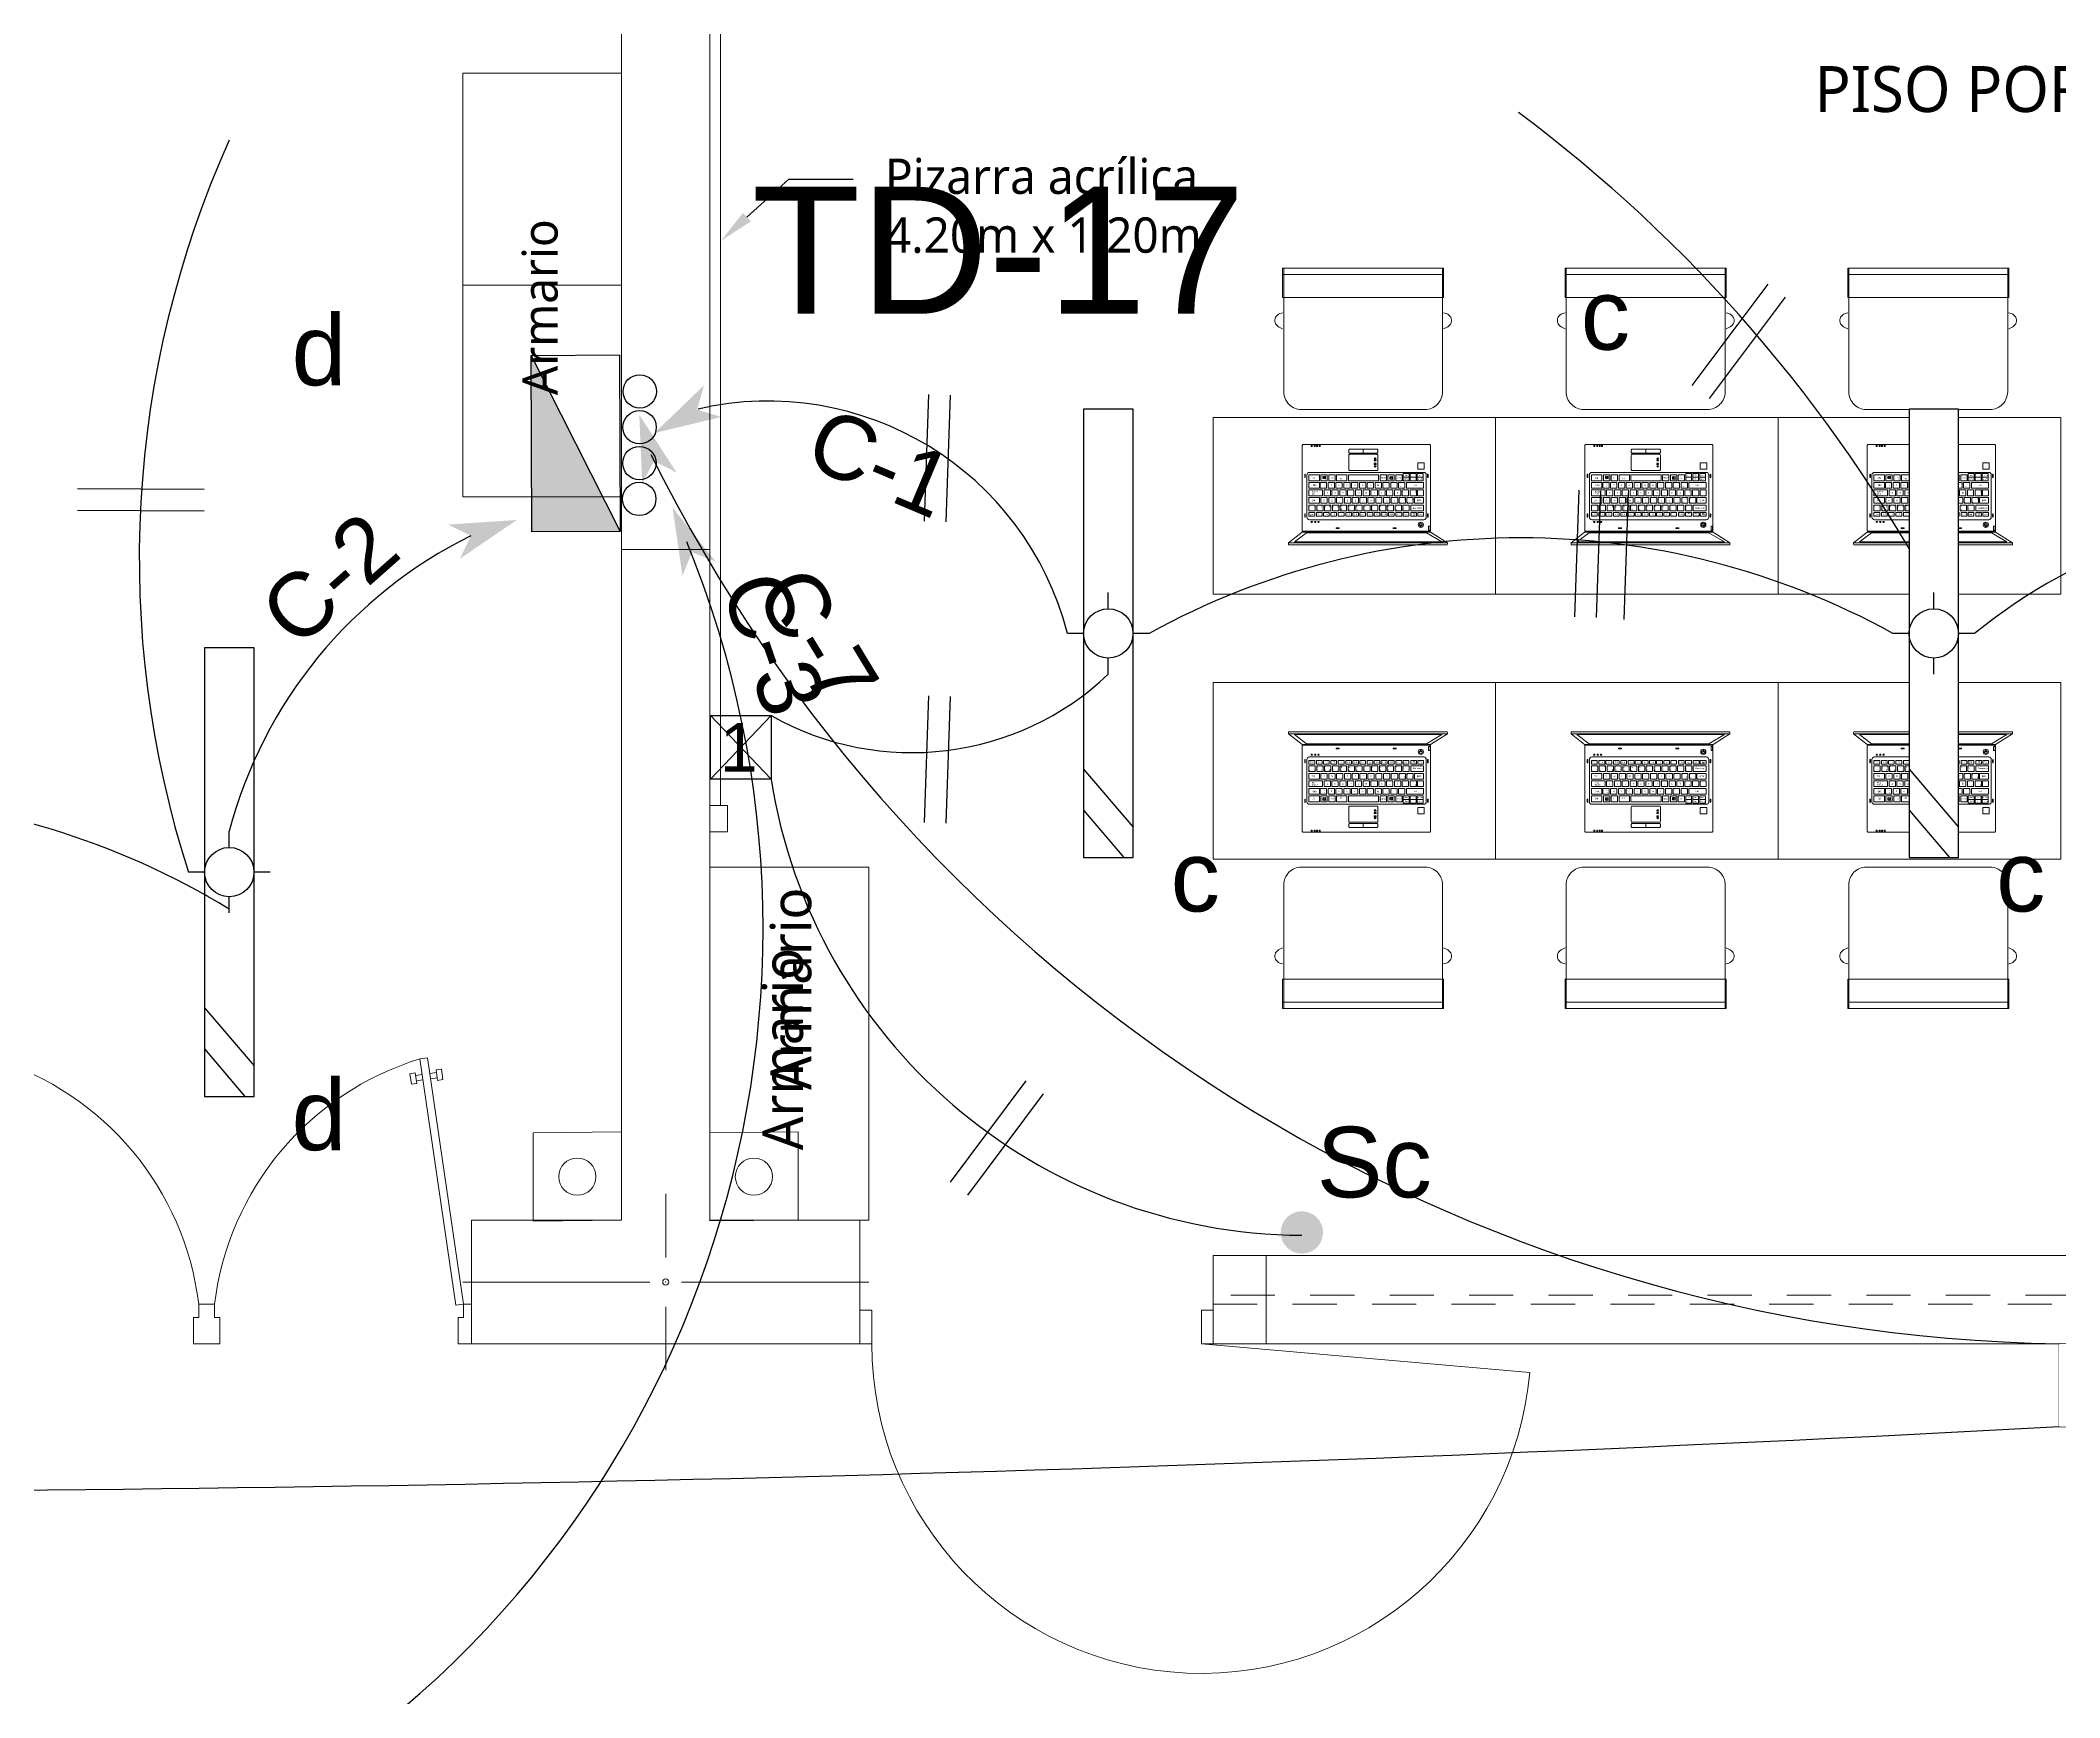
# Model space of a CAD drawing. Header units: metres. Extents: x -17 to 101, y 0 to 79.
# Drawn here: x 18.62 to 24.34, y 44.72 to 49.41 of the extents above; entities that cross this region are included whole.
import ezdxf
from ezdxf import colors
from ezdxf.entities.mleader import LeaderData, LeaderLine
from ezdxf.math import Vec2, Vec3

# ---------------------------------------------------------------- set-up
doc = ezdxf.new("R2010")
doc.units = ezdxf.units.M
doc.set_wipeout_variables(frame=1)
for name, pattern in [('ACAD_ISO14W100', [25.5, 12, -3, 0.5, -3, 0.5, -3, 0.5, -3]), ('CONTINUA', [0]), ('DASHED2', [0.375, 0.25, -0.125])]:
    doc.linetypes.add(name, pattern=pattern)
for name, color, linetype, lineweight in [('ALUMBRADO', 1, 'Continuous', 30), ('Cotas varias El', 253, 'Continuous', 13), ('Emergencia', 20, 'Continuous', 25), ('GRAFO 0 BLANCO', 7, 'Continuous', 0)]:
    doc.layers.add(name, color=color, linetype=linetype, lineweight=lineweight)
doc.styles.add('Generales', font='trebuc.ttf', dxfattribs={"height": 0.1})
doc.styles.add('Santa Rosa 1 50', font='trebuc.ttf')
doc.styles.get("Standard").update_dxf_attribs({"font": 'arial.ttf'})

# ---------------------------------------------------------------- blocks, each defined once
blk = doc.blocks.new('caja de paso tipo 1')
at = {"layer": 'ALUMBRADO', "color": 3}
blk.add_lwpolyline([(-0.1447, 0.1518), (0.1447, 0.1518), (0.1447, -0.1518), (-0.1447, -0.1518)], close=True, dxfattribs=at)
for points in [[(-0.1447, -0.1518), (0.1447, 0.1518)], [(-0.1447, 0.1518), (0.1447, -0.1518)]]:
    blk.add_lwpolyline(points, dxfattribs=at)
at = {"layer": 'ALUMBRADO', "color": 6}
blk.add_text('1', height=0.231, dxfattribs=at).set_placement((-0.0994, -0.1147))
blk = doc.blocks.new('ADOSADO')
at = {"color": 1, "lineweight": 25}
blk.add_wipeout([(-0.63, 0.015), (0.64, 0.015), (0.64, 0.155), (-0.63, 0.155)], dxfattribs=at).dxf.layer = 'ALUMBRADO'
at = {"layer": 'ALUMBRADO', "lineweight": 25}
for points in [[(0.005, 0.1548), (0.005, 0.2007)], [(-0.4959, 0.155), (-0.63, 0.0409)], [(-0.3794, 0.155), (-0.5438, 0.015)], [(-0.1107, 0.085), (-0.0648, 0.085)], [(0.0748, 0.085), (0.1207, 0.085)], [(0.005, -0.0307), (0.005, 0.0152)]]:
    blk.add_lwpolyline(points, dxfattribs=at)
at = {"layer": 'ALUMBRADO', "color": 1, "lineweight": 25}
blk.add_lwpolyline([(-0.63, 0.015), (0.64, 0.015), (0.64, 0.155), (-0.63, 0.155)], close=True, dxfattribs=at)
at = {"layer": 'ALUMBRADO', "lineweight": 25}
blk.add_circle((0.005, 0.085), 0.0698, dxfattribs=at)
blk = doc.blocks.new('TD ALUMBRADO 1')
at = {"layer": 'ALUMBRADO'}
h = blk.add_hatch(color=256, dxfattribs=at)
h.dxf.hatch_style = 1
h.paths.add_polyline_path([(-0.5, 0), (0, 0.25), (0, 0)])
at = {"layer": 'ALUMBRADO', "color": 5}
for points in [[(-0.5, 0), (0, 0.25), (0, 0), (-0.5, 0)], [(-0.5, 0), (-0.5, 0.25), (0, 0.25), (0, 0), (-0.5, 0)]]:
    blk.add_lwpolyline(points, dxfattribs=at)
for centre in [(-0.3965, 0.3074), (-0.295, 0.3065), (-0.1934, 0.3056), (-0.0919, 0.3047)]:
    blk.add_circle(centre, 0.0473, dxfattribs=at)
blk = doc.blocks.new('Emergencia')
at = {"color": 1, "lineweight": 5}
blk.add_wipeout([(-0.0768, -0.4392), (-0.07, -0.435), (-0.0636, -0.4304), (-0.0575, -0.4252), (-0.0519, -0.4195), (-0.0467, -0.4135), (-0.0421, -0.407), (-0.0379, -0.4002), (-0.0343, -0.3931), (-0.0313, -0.3858), (-0.0288, -0.3782), (-0.027, -0.3704), (-0.0257, -0.3626), (-0.0251, -0.3546), (-0.0252, -0.3467), (-0.0258, -0.3387), (-0.027, -0.3309), (-0.0289, -0.3231), (-0.0314, -0.3156), (-0.0345, -0.3082), (-0.0381, -0.3011), (-0.0423, -0.2943), (-0.0469, -0.2879), (-0.0521, -0.2819), (-0.0578, -0.2762), (-0.0638, -0.2711), (-0.0703, -0.2664), (-0.0771, -0.2623), (-0.0842, -0.2587), (-0.0915, -0.2556), (-0.0991, -0.2532), (-0.1069, -0.2513), (-0.1147, -0.2501), (-0.1227, -0.2495), (-0.1306, -0.2495), (-0.1386, -0.2501), (-0.1464, -0.2514), (-0.1542, -0.2533), (-0.1617, -0.2557), (-0.1691, -0.2588), (-0.1762, -0.2624), (-0.183, -0.2666), (-0.1894, -0.2713), (-0.1954, -0.2765), (-0.2011, -0.2821), (-0.2062, -0.2882), (-0.2109, -0.2946), (-0.215, -0.3014), (-0.2186, -0.3085), (-0.2217, -0.3159), (-0.2241, -0.3235), (-0.226, -0.3312), (-0.2272, -0.3391), (-0.2278, -0.347), (-0.2278, -0.355), (-0.2272, -0.3629), (-0.2259, -0.3708), (-0.224, -0.3785), (-0.2215, -0.3861), (-0.2185, -0.3934), (-0.2149, -0.4005), (-0.2107, -0.4073), (-0.206, -0.4137), (-0.2008, -0.4198), (-0.1952, -0.4254), (-0.1891, -0.4306), (-0.1827, -0.4352), (-0.1759, -0.4394), (-0.1688, -0.443), (-0.1614, -0.446), (-0.1538, -0.4485), (-0.1461, -0.4503), (-0.1382, -0.4515), (-0.1303, -0.4522), (-0.1223, -0.4521), (-0.1144, -0.4515), (-0.1065, -0.4502), (-0.0988, -0.4484), (-0.0912, -0.4459), (-0.0839, -0.4428)], dxfattribs=at).dxf.layer = 'Emergencia'
at = {"layer": 'Emergencia', "color": 240, "true_color": 0xed1f24}
blk.add_lwpolyline([(-0.25, -0.25), (0.25, -0.25), (0.25, 0), (-0.25, 0)], close=True, dxfattribs=at)
at = {"color": 240, "lineweight": 5, "true_color": 0xed1f24}
blk.add_wipeout([(-0.25, -0.25), (0.25, -0.25), (0.25, 0), (-0.25, 0)], dxfattribs=at).dxf.layer = 'Emergencia'
at = {"layer": 'Emergencia', "color": 1}
blk.add_lwpolyline([(-0.0768, -0.4392), (-0.07, -0.435), (-0.0636, -0.4304), (-0.0575, -0.4252), (-0.0519, -0.4195), (-0.0467, -0.4135), (-0.0421, -0.407), (-0.0379, -0.4002), (-0.0343, -0.3931), (-0.0313, -0.3858), (-0.0288, -0.3782), (-0.027, -0.3704), (-0.0257, -0.3626), (-0.0251, -0.3546), (-0.0252, -0.3467), (-0.0258, -0.3387), (-0.027, -0.3309), (-0.0289, -0.3231), (-0.0314, -0.3156), (-0.0345, -0.3082), (-0.0381, -0.3011), (-0.0423, -0.2943), (-0.0469, -0.2879), (-0.0521, -0.2819), (-0.0578, -0.2762), (-0.0638, -0.2711), (-0.0703, -0.2664), (-0.0771, -0.2623), (-0.0842, -0.2587), (-0.0915, -0.2556), (-0.0991, -0.2532), (-0.1069, -0.2513), (-0.1147, -0.2501), (-0.1227, -0.2495), (-0.1306, -0.2495), (-0.1386, -0.2501), (-0.1464, -0.2514), (-0.1542, -0.2533), (-0.1617, -0.2557), (-0.1691, -0.2588), (-0.1762, -0.2624), (-0.183, -0.2666), (-0.1894, -0.2713), (-0.1954, -0.2765), (-0.2011, -0.2821), (-0.2062, -0.2882), (-0.2109, -0.2946), (-0.215, -0.3014), (-0.2186, -0.3085), (-0.2217, -0.3159), (-0.2241, -0.3235), (-0.226, -0.3312), (-0.2272, -0.3391), (-0.2278, -0.347), (-0.2278, -0.355), (-0.2272, -0.3629), (-0.2259, -0.3708), (-0.224, -0.3785), (-0.2215, -0.3861), (-0.2185, -0.3934), (-0.2149, -0.4005), (-0.2107, -0.4073), (-0.206, -0.4137), (-0.2008, -0.4198), (-0.1952, -0.4254), (-0.1891, -0.4306), (-0.1827, -0.4352), (-0.1759, -0.4394), (-0.1688, -0.443), (-0.1614, -0.446), (-0.1538, -0.4485), (-0.1461, -0.4503), (-0.1382, -0.4515), (-0.1303, -0.4522), (-0.1223, -0.4521), (-0.1144, -0.4515), (-0.1065, -0.4502), (-0.0988, -0.4484), (-0.0912, -0.4459), (-0.0839, -0.4428)], close=True, dxfattribs=at)
at = {"color": 1, "lineweight": 5}
blk.add_wipeout([(0.0768, -0.4392), (0.07, -0.435), (0.0636, -0.4304), (0.0575, -0.4252), (0.0519, -0.4195), (0.0467, -0.4135), (0.0421, -0.407), (0.0379, -0.4002), (0.0343, -0.3931), (0.0313, -0.3858), (0.0288, -0.3782), (0.027, -0.3704), (0.0257, -0.3626), (0.0251, -0.3546), (0.0252, -0.3467), (0.0258, -0.3387), (0.027, -0.3309), (0.0289, -0.3231), (0.0314, -0.3156), (0.0345, -0.3082), (0.0381, -0.3011), (0.0423, -0.2943), (0.0469, -0.2879), (0.0521, -0.2819), (0.0578, -0.2762), (0.0638, -0.2711), (0.0703, -0.2664), (0.0771, -0.2623), (0.0842, -0.2587), (0.0915, -0.2556), (0.0991, -0.2532), (0.1069, -0.2513), (0.1147, -0.2501), (0.1227, -0.2495), (0.1306, -0.2495), (0.1386, -0.2501), (0.1464, -0.2514), (0.1542, -0.2533), (0.1617, -0.2557), (0.1691, -0.2588), (0.1762, -0.2624), (0.183, -0.2666), (0.1894, -0.2713), (0.1954, -0.2765), (0.2011, -0.2821), (0.2062, -0.2882), (0.2109, -0.2946), (0.215, -0.3014), (0.2186, -0.3085), (0.2217, -0.3159), (0.2241, -0.3235), (0.226, -0.3312), (0.2272, -0.3391), (0.2278, -0.347), (0.2278, -0.355), (0.2272, -0.3629), (0.2259, -0.3708), (0.224, -0.3785), (0.2215, -0.3861), (0.2185, -0.3934), (0.2149, -0.4005), (0.2107, -0.4073), (0.206, -0.4137), (0.2008, -0.4198), (0.1952, -0.4254), (0.1891, -0.4306), (0.1827, -0.4352), (0.1759, -0.4394), (0.1688, -0.443), (0.1614, -0.446), (0.1538, -0.4485), (0.1461, -0.4503), (0.1382, -0.4515), (0.1303, -0.4522), (0.1223, -0.4521), (0.1144, -0.4515), (0.1065, -0.4502), (0.0988, -0.4484), (0.0912, -0.4459), (0.0839, -0.4428)], dxfattribs=at).dxf.layer = 'Emergencia'
at = {"layer": 'Emergencia', "color": 1}
blk.add_lwpolyline([(0.0768, -0.4392), (0.07, -0.435), (0.0636, -0.4304), (0.0575, -0.4252), (0.0519, -0.4195), (0.0467, -0.4135), (0.0421, -0.407), (0.0379, -0.4002), (0.0343, -0.3931), (0.0313, -0.3858), (0.0288, -0.3782), (0.027, -0.3704), (0.0257, -0.3626), (0.0251, -0.3546), (0.0252, -0.3467), (0.0258, -0.3387), (0.027, -0.3309), (0.0289, -0.3231), (0.0314, -0.3156), (0.0345, -0.3082), (0.0381, -0.3011), (0.0423, -0.2943), (0.0469, -0.2879), (0.0521, -0.2819), (0.0578, -0.2762), (0.0638, -0.2711), (0.0703, -0.2664), (0.0771, -0.2623), (0.0842, -0.2587), (0.0915, -0.2556), (0.0991, -0.2532), (0.1069, -0.2513), (0.1147, -0.2501), (0.1227, -0.2495), (0.1306, -0.2495), (0.1386, -0.2501), (0.1464, -0.2514), (0.1542, -0.2533), (0.1617, -0.2557), (0.1691, -0.2588), (0.1762, -0.2624), (0.183, -0.2666), (0.1894, -0.2713), (0.1954, -0.2765), (0.2011, -0.2821), (0.2062, -0.2882), (0.2109, -0.2946), (0.215, -0.3014), (0.2186, -0.3085), (0.2217, -0.3159), (0.2241, -0.3235), (0.226, -0.3312), (0.2272, -0.3391), (0.2278, -0.347), (0.2278, -0.355), (0.2272, -0.3629), (0.2259, -0.3708), (0.224, -0.3785), (0.2215, -0.3861), (0.2185, -0.3934), (0.2149, -0.4005), (0.2107, -0.4073), (0.206, -0.4137), (0.2008, -0.4198), (0.1952, -0.4254), (0.1891, -0.4306), (0.1827, -0.4352), (0.1759, -0.4394), (0.1688, -0.443), (0.1614, -0.446), (0.1538, -0.4485), (0.1461, -0.4503), (0.1382, -0.4515), (0.1303, -0.4522), (0.1223, -0.4521), (0.1144, -0.4515), (0.1065, -0.4502), (0.0988, -0.4484), (0.0912, -0.4459), (0.0839, -0.4428)], close=True, dxfattribs=at)
blk = doc.blocks.new('A$C34F338A5')
at = {"layer": 'GRAFO 0 BLANCO', "color": 8}
for p, q in [((0.7563, 0.6624), (0.7516, 0.6528)), ((0.7573, 0.6643), (0.7563, 0.6624)), ((0.7597, 0.6677), (0.7573, 0.6643)), ((0.7626, 0.6706), (0.7597, 0.6677)), ((0.7659, 0.6728), (0.7626, 0.6706)), ((0.7695, 0.6743), (0.7659, 0.6728)), ((0.7732, 0.6751), (0.7695, 0.6743)), ((0.777, 0.6751), (0.7732, 0.6751)), ((0.7807, 0.6743), (0.777, 0.6751)), ((0.7843, 0.6728), (0.7807, 0.6743)), ((0.7876, 0.6706), (0.7843, 0.6728)), ((0.7905, 0.6677), (0.7876, 0.6706)), ((0.7929, 0.6643), (0.7905, 0.6677)), ((0.7948, 0.6605), (0.7929, 0.6643)), ((0.7961, 0.6563), (0.7948, 0.6605)), ((0.7966, 0.6528), (0.7961, 0.6563)), ((0.8406, 0.6528), (0.905, 0.6528)), ((0.8406, 0.1969), (0.8406, 0.6528)), ((0.905, 0.6528), (0.923, 0.6528)), ((0.905, 0.1969), (0.905, 0.6528)), ((0.923, 0.1969), (0.923, 0.6528)), ((0.7516, 0.1969), (0.7563, 0.1873)), ((0.7563, 0.1873), (0.7573, 0.1854)), ((0.7573, 0.1854), (0.7597, 0.182)), ((0.7597, 0.182), (0.7626, 0.1792)), ((0.7626, 0.1792), (0.7659, 0.177)), ((0.7659, 0.177), (0.7695, 0.1754)), ((0.7695, 0.1754), (0.7732, 0.1747)), ((0.7732, 0.1747), (0.777, 0.1747)), ((0.777, 0.1747), (0.7807, 0.1754)), ((0.7807, 0.1754), (0.7843, 0.177)), ((0.7843, 0.177), (0.7876, 0.1792)), ((0.7876, 0.1792), (0.7905, 0.182)), ((0.7905, 0.182), (0.7929, 0.1854)), ((0.7929, 0.1854), (0.7948, 0.1893)), ((0.7948, 0.1893), (0.7961, 0.1934)), ((0.7961, 0.1934), (0.7966, 0.1969)), ((0.8406, 0.1969), (0.905, 0.1969)), ((0.905, 0.1969), (0.923, 0.1969))]:
    blk.add_line(p, q, dxfattribs=at)
for points in [[(0, 0.8), (0.5, 0.8), (0.5, 0), (0, 0), (0, 0.8)], [(0.3627, 0.4564), (0.3601, 0.459), (0.3627, 0.4615), (0.3627, 0.4564)], [(0.384, 0.4564), (0.3865, 0.459), (0.384, 0.4615), (0.384, 0.4564)]]:
    blk.add_lwpolyline(points, dxfattribs=at)
for points in [[(0.1458, 0.6634), (0.1458, 0.2137), (0.1422, 0.2137, -0.414214), (0.1394, 0.2165), (0.1394, 0.6606, -0.414214), (0.1422, 0.6634)], [(0.176, 0.2531), (0.176, 0.6147, 0.14104), (0.1757, 0.6157), (0.1458, 0.6634), (0.1458, 0.2138), (0.1756, 0.2519, 0.167529)], [(0.4239, 0.2553), (0.4239, 0.6124, 0.414214), (0.421, 0.6153), (0.18, 0.6153, 0.414214), (0.178, 0.6133), (0.178, 0.2544, 0.414214), (0.18, 0.2524), (0.421, 0.2524, 0.414214)], [(0.3448, 0.2727), (0.3448, 0.5965, 0.414214), (0.3377, 0.6036), (0.2181, 0.6036, 0.414214), (0.2109, 0.5965), (0.2109, 0.2727, 0.414214), (0.2181, 0.2656), (0.3377, 0.2656, 0.414214)], [(0.2273, 0.608), (0.2273, 0.6083, 0.414214), (0.2265, 0.6091), (0.2192, 0.6091, 0.414214), (0.2184, 0.6083), (0.2184, 0.608, 0.414214), (0.2192, 0.6073), (0.2265, 0.6073, 0.414214)], [(0.3395, 0.608), (0.3395, 0.6083, 0.414214), (0.3388, 0.6091), (0.3314, 0.6091, 0.414214), (0.3306, 0.6083), (0.3306, 0.608, 0.414214), (0.3314, 0.6073), (0.3388, 0.6073, 0.414214)], [(0.3961, 0.387), (0.3961, 0.4637, 0.414214), (0.3932, 0.4665), (0.3528, 0.4665, 0.414214), (0.3499, 0.4637), (0.3499, 0.387, 0.414214), (0.3528, 0.3842), (0.3932, 0.3842, 0.414214)], [(0.4109, 0.4253), (0.4109, 0.4637, 0.414214), (0.408, 0.4665), (0.4024, 0.4665, 0.414214), (0.3996, 0.4637), (0.3996, 0.4253)], [(0.4109, 0.387), (0.4109, 0.4253), (0.3996, 0.4253), (0.3996, 0.387, 0.414214), (0.4024, 0.3842), (0.408, 0.3842, 0.414214)], [(0.2273, 0.26), (0.2273, 0.2603, 0.414214), (0.2265, 0.2611), (0.2192, 0.2611, 0.414214), (0.2184, 0.2603), (0.2184, 0.26, 0.414214), (0.2192, 0.2593), (0.2265, 0.2593, 0.414214)], [(0.3395, 0.26), (0.3395, 0.2603, 0.414214), (0.3388, 0.2611), (0.3314, 0.2611, 0.414214), (0.3306, 0.2603), (0.3306, 0.26, 0.414214), (0.3314, 0.2593), (0.3388, 0.2593, 0.414214)]]:
    blk.add_lwpolyline(points, format="xyb", close=True, dxfattribs=at)
for points in [[(0.1735, 0.2644), (0.1735, 0.604), (0.1478, 0.6476), (0.1478, 0.2301)], [(0.176, 0.5931), (0.176, 0.5644), (0.178, 0.5644), (0.178, 0.5931)], [(0.176, 0.5931), (0.176, 0.5911), (0.178, 0.5911), (0.178, 0.5931)], [(0.1814, 0.6102), (0.1814, 0.6143), (0.1925, 0.6143), (0.1925, 0.6102)], [(0.1966, 0.5873), (0.1966, 0.5888), (0.1921, 0.5888), (0.1921, 0.5873)], [(0.2211, 0.5796), (0.2211, 0.596), (0.2312, 0.596), (0.2312, 0.5796)], [(0.2211, 0.5596), (0.2211, 0.5761), (0.2312, 0.5761), (0.2312, 0.5596)], [(0.2361, 0.5595), (0.2361, 0.596), (0.2525, 0.596), (0.2525, 0.5595)], [(0.2574, 0.5698), (0.2574, 0.596), (0.2738, 0.596), (0.2738, 0.5698)], [(0.2787, 0.5789), (0.2787, 0.596), (0.2951, 0.596), (0.2951, 0.5789)], [(0.2787, 0.5579), (0.2787, 0.5758), (0.2951, 0.5758), (0.2951, 0.5579)], [(0.3, 0.5473), (0.3, 0.5959), (0.3163, 0.5959), (0.3163, 0.5473)], [(0.3316, 0.5945), (0.3316, 0.5781), (0.3213, 0.5781), (0.3213, 0.5945)], [(0.3316, 0.5747), (0.3316, 0.5583), (0.3213, 0.5583), (0.3213, 0.5747)], [(0.3316, 0.5781), (0.3316, 0.5945), (0.3419, 0.5945), (0.3419, 0.5781)], [(0.3316, 0.5583), (0.3316, 0.5747), (0.3419, 0.5747), (0.3419, 0.5583)], [(0.3537, 0.5976), (0.3537, 0.5795), (0.3717, 0.5795), (0.3717, 0.5976)], [(0.176, 0.5644), (0.176, 0.5664), (0.178, 0.5664), (0.178, 0.5644)], [(0.1882, 0.5102), (0.1882, 0.5187), (0.1864, 0.5187), (0.1864, 0.5102)], [(0.2211, 0.5377), (0.2211, 0.5542), (0.2312, 0.5542), (0.2312, 0.5377)], [(0.2211, 0.5178), (0.2211, 0.5342), (0.2312, 0.5342), (0.2312, 0.5178)], [(0.2361, 0.5373), (0.2361, 0.5553), (0.2525, 0.5553), (0.2525, 0.5373)], [(0.2361, 0.5151), (0.2361, 0.5331), (0.2525, 0.5331), (0.2525, 0.5151)], [(0.2574, 0.5489), (0.2574, 0.5669), (0.2738, 0.5669), (0.2738, 0.5489)], [(0.2574, 0.5268), (0.2574, 0.5447), (0.2738, 0.5447), (0.2738, 0.5268)], [(0.2574, 0.5046), (0.2574, 0.5226), (0.2738, 0.5226), (0.2738, 0.5046)], [(0.2787, 0.5357), (0.2787, 0.5536), (0.2951, 0.5536), (0.2951, 0.5357)], [(0.2787, 0.5135), (0.2787, 0.5315), (0.2951, 0.5315), (0.2951, 0.5135)], [(0.3, 0.5251), (0.3, 0.5431), (0.3163, 0.5431), (0.3163, 0.5251)], [(0.3, 0.503), (0.3, 0.5209), (0.3163, 0.5209), (0.3163, 0.503)], [(0.3316, 0.5548), (0.3316, 0.5384), (0.3213, 0.5384), (0.3213, 0.5548)], [(0.3213, 0.517), (0.3213, 0.5349), (0.3377, 0.5349), (0.3377, 0.517)], [(0.3316, 0.5384), (0.3316, 0.5548), (0.3419, 0.5548), (0.3419, 0.5384)], [(0.2211, 0.4962), (0.2211, 0.5126), (0.2312, 0.5126), (0.2312, 0.4962)], [(0.2211, 0.4762), (0.2211, 0.4926), (0.2312, 0.4926), (0.2312, 0.4762)], [(0.2211, 0.4559), (0.2211, 0.4724), (0.2312, 0.4724), (0.2312, 0.4559)], [(0.2361, 0.493), (0.2361, 0.5109), (0.2525, 0.5109), (0.2525, 0.493)], [(0.2361, 0.4708), (0.2361, 0.4888), (0.2525, 0.4888), (0.2525, 0.4708)], [(0.2361, 0.4487), (0.2361, 0.4666), (0.2525, 0.4666), (0.2525, 0.4487)], [(0.2574, 0.4824), (0.2574, 0.5004), (0.2738, 0.5004), (0.2738, 0.4824)], [(0.2574, 0.4603), (0.2574, 0.4782), (0.2738, 0.4782), (0.2738, 0.4603)], [(0.2787, 0.4914), (0.2787, 0.5093), (0.2951, 0.5093), (0.2951, 0.4914)], [(0.2787, 0.4692), (0.2787, 0.4871), (0.2951, 0.4871), (0.2951, 0.4692)], [(0.2787, 0.447), (0.2787, 0.465), (0.2951, 0.465), (0.2951, 0.447)], [(0.3, 0.4808), (0.3, 0.4988), (0.3163, 0.4988), (0.3163, 0.4808)], [(0.3, 0.4586), (0.3, 0.4766), (0.3163, 0.4766), (0.3163, 0.4586)], [(0.3213, 0.4948), (0.3213, 0.5128), (0.3377, 0.5128), (0.3377, 0.4948)], [(0.3213, 0.4727), (0.3213, 0.4906), (0.3377, 0.4906), (0.3377, 0.4727)], [(0.3213, 0.3832), (0.3213, 0.4684), (0.3377, 0.4684), (0.3377, 0.3832)], [(0.3325, 0.5005), (0.3333, 0.5079), (0.3251, 0.5079), (0.3261, 0.5005)], [(0.3325, 0.5005), (0.3329, 0.5041), (0.3256, 0.5042), (0.3261, 0.5005)], [(0.3325, 0.5005), (0.3333, 0.5079), (0.3293, 0.5079), (0.3293, 0.5005)], [(0.3664, 0.4564), (0.3664, 0.4615), (0.3671, 0.4615), (0.3671, 0.4564)], [(0.3705, 0.4564), (0.3705, 0.4615), (0.3712, 0.4615), (0.3712, 0.4564)], [(0.3781, 0.4564), (0.3781, 0.4615), (0.3788, 0.4615), (0.3788, 0.4564)], [(0.381, 0.4564), (0.381, 0.4615), (0.3817, 0.4615), (0.3817, 0.4564)], [(0.2211, 0.436), (0.2211, 0.4524), (0.2312, 0.4524), (0.2312, 0.436)], [(0.2211, 0.4153), (0.2211, 0.4317), (0.2312, 0.4317), (0.2312, 0.4153)], [(0.2211, 0.3953), (0.2211, 0.4117), (0.2312, 0.4117), (0.2312, 0.3953)], [(0.2361, 0.4265), (0.2361, 0.4444), (0.2525, 0.4444), (0.2525, 0.4265)], [(0.2361, 0.4043), (0.2361, 0.4223), (0.2525, 0.4223), (0.2525, 0.4043)], [(0.2574, 0.4381), (0.2574, 0.4561), (0.2738, 0.4561), (0.2738, 0.4381)], [(0.2574, 0.4159), (0.2574, 0.4339), (0.2738, 0.4339), (0.2738, 0.4159)], [(0.2574, 0.3938), (0.2574, 0.4117), (0.2738, 0.4117), (0.2738, 0.3938)], [(0.2787, 0.4249), (0.2787, 0.4428), (0.2951, 0.4428), (0.2951, 0.4249)], [(0.2787, 0.4027), (0.2787, 0.4206), (0.2951, 0.4206), (0.2951, 0.4027)], [(0.3, 0.4365), (0.3, 0.4544), (0.3163, 0.4544), (0.3163, 0.4365)], [(0.3, 0.4143), (0.3, 0.4323), (0.3163, 0.4323), (0.3163, 0.4143)], [(0.3, 0.3921), (0.3, 0.4101), (0.3163, 0.4101), (0.3163, 0.3921)], [(0.1882, 0.3483), (0.1882, 0.3567), (0.1864, 0.3567), (0.1864, 0.3483)], [(0.2211, 0.3756), (0.2211, 0.392), (0.2312, 0.392), (0.2312, 0.3756)], [(0.2211, 0.3545), (0.2211, 0.3709), (0.2312, 0.3709), (0.2312, 0.3545)], [(0.2211, 0.3333), (0.2211, 0.3498), (0.2312, 0.3498), (0.2312, 0.3333)], [(0.2361, 0.3822), (0.2361, 0.4001), (0.2525, 0.4001), (0.2525, 0.3822)], [(0.2361, 0.36), (0.2361, 0.3779), (0.2525, 0.3779), (0.2525, 0.36)], [(0.2361, 0.3378), (0.2361, 0.3558), (0.2525, 0.3558), (0.2525, 0.3378)], [(0.2574, 0.3716), (0.2574, 0.3896), (0.2738, 0.3896), (0.2738, 0.3716)], [(0.2574, 0.3494), (0.2574, 0.3674), (0.2738, 0.3674), (0.2738, 0.3494)], [(0.2574, 0.3273), (0.2574, 0.3452), (0.2738, 0.3452), (0.2738, 0.3273)], [(0.2787, 0.3805), (0.2787, 0.3985), (0.2951, 0.3985), (0.2951, 0.3805)], [(0.2787, 0.3584), (0.2787, 0.3763), (0.2951, 0.3763), (0.2951, 0.3584)], [(0.2787, 0.3362), (0.2787, 0.3542), (0.2951, 0.3542), (0.2951, 0.3362)], [(0.3, 0.37), (0.3, 0.3879), (0.3163, 0.3879), (0.3163, 0.37)], [(0.3, 0.3478), (0.3, 0.3658), (0.3163, 0.3658), (0.3163, 0.3478)], [(0.3, 0.3257), (0.3, 0.3436), (0.3163, 0.3436), (0.3163, 0.3257)], [(0.3212, 0.3494), (0.3212, 0.3789), (0.3376, 0.3789), (0.3376, 0.3494)], [(0.3212, 0.3273), (0.3212, 0.3452), (0.3376, 0.3452), (0.3376, 0.3273)], [(0.176, 0.2746), (0.176, 0.3033), (0.178, 0.3033), (0.178, 0.2746)], [(0.176, 0.3033), (0.176, 0.3013), (0.178, 0.3013), (0.178, 0.3033)], [(0.2211, 0.3122), (0.2211, 0.3286), (0.2312, 0.3286), (0.2312, 0.3122)], [(0.2211, 0.2925), (0.2211, 0.3089), (0.2312, 0.3089), (0.2312, 0.2925)], [(0.2211, 0.2713), (0.2211, 0.2878), (0.2312, 0.2878), (0.2312, 0.2713)], [(0.2361, 0.3157), (0.2361, 0.3336), (0.2525, 0.3336), (0.2525, 0.3157)], [(0.2361, 0.2935), (0.2361, 0.3114), (0.2525, 0.3114), (0.2525, 0.2935)], [(0.2361, 0.2713), (0.2361, 0.2893), (0.2525, 0.2893), (0.2525, 0.2713)], [(0.2574, 0.3051), (0.2574, 0.3231), (0.2738, 0.3231), (0.2738, 0.3051)], [(0.2574, 0.2712), (0.2574, 0.3009), (0.2738, 0.3009), (0.2738, 0.2712)], [(0.2787, 0.314), (0.2787, 0.332), (0.2951, 0.332), (0.2951, 0.314)], [(0.2787, 0.2712), (0.2787, 0.3098), (0.2951, 0.3098), (0.2951, 0.2712)], [(0.3, 0.3035), (0.3, 0.3214), (0.3163, 0.3214), (0.3163, 0.3035)], [(0.3, 0.2712), (0.3, 0.3011), (0.3163, 0.3011), (0.3163, 0.2712)], [(0.3212, 0.3051), (0.3212, 0.3231), (0.3376, 0.3231), (0.3376, 0.3051)], [(0.3212, 0.2712), (0.3212, 0.3009), (0.3376, 0.3009), (0.3376, 0.2712)], [(0.3336, 0.311), (0.3344, 0.3184), (0.3262, 0.3184), (0.3272, 0.311)], [(0.3336, 0.311), (0.334, 0.3147), (0.3267, 0.3147), (0.3272, 0.311)], [(0.3336, 0.311), (0.3344, 0.3184), (0.3304, 0.3184), (0.3304, 0.311)], [(0.4239, 0.3), (0.4239, 0.3027), (0.4185, 0.3027), (0.4185, 0.3)], [(0.4239, 0.293), (0.4239, 0.2957), (0.4185, 0.2957), (0.4185, 0.293)], [(0.4239, 0.2861), (0.4239, 0.2889), (0.4185, 0.2889), (0.4185, 0.2861)], [(0.176, 0.2746), (0.176, 0.2766), (0.178, 0.2766), (0.178, 0.2746)], [(0.4239, 0.278), (0.4239, 0.2807), (0.4185, 0.2807), (0.4185, 0.278)]]:
    blk.add_lwpolyline(points, close=True, dxfattribs=at)
blk.add_lwpolyline([(0.923, 0.1999), (0.573, 0.1999, -0.414214), (0.523, 0.2499), (0.523, 0.5999, -0.414214), (0.573, 0.6499), (0.923, 0.6499), (0.923, 0.1999)], format="xyb", dxfattribs=at)
for centre, radius in [((0.1965, 0.5881), 0.00745), ((0.2045, 0.2985), 0.00177), ((0.2045, 0.2892), 0.00177), ((0.2045, 0.2793), 0.00177)]:
    blk.add_circle(centre, radius, dxfattribs=at)
blk.add_arc((0.1971, 0.5881), 0.00424, 222.7517, 140.8259, dxfattribs=at)
for s, height, p in [('Pausa', 0.00246, (0.2258, 0.5837)), ('Despl', 0.00246, (0.2286, 0.5637)), ('Inter', 0.00246, (0.2287, 0.5843)), ('Retroceso', 0.00417, (0.2455, 0.5659)), ('Enter', 0.00417, (0.2673, 0.577)), ('}', 0.00417, (0.2918, 0.572)), ('Shift', 0.00417, (0.3105, 0.5661)), ('Re Pág', 0.00246, (0.327, 0.581)), ('Av Pág', 0.00246, (0.3379, 0.582)), ('Bloq', 0.00246, (0.2255, 0.5646)), ('Impr', 0.00246, (0.226, 0.5422)), ('F12', 0.00411, (0.2281, 0.5211)), ('Pant', 0.00246, (0.2291, 0.5424)), ('?', 0.00417, (0.2413, 0.5176)), ('¿', 0.00417, (0.2423, 0.5385)), ('¡', 0.00417, (0.2503, 0.5386)), ("'", 0.00417, (0.2521, 0.5178)), ('^ ', 0.00417, (0.263, 0.5281)), ('*', 0.00417, (0.263, 0.5497)), ('P', 0.00417, (0.2669, 0.5119)), (']', 0.00417, (0.2704, 0.5637)), ('[ ', 0.00417, (0.2706, 0.5405)), ('`', 0.00417, (0.2725, 0.5289)), ('+', 0.00417, (0.2718, 0.55)), ('¨', 0.00417, (0.2847, 0.5387)), ('Ñ', 0.00417, (0.2892, 0.5202)), ('{', 0.00417, (0.2923, 0.5479)), ('´', 0.00417, (0.2924, 0.539)), ('_', 0.00417, (0.3028, 0.5297)), ('-', 0.00417, (0.3136, 0.5299)), ('Inicio ', 0.00246, (0.327, 0.5619)), ('Insert', 0.00246, (0.3269, 0.5424)), ('Ctrl', 0.00417, (0.3312, 0.5213)), ('Supr', 0.00246, (0.3375, 0.5429)), ('Fin', 0.00246, (0.3386, 0.5635)), ('F10', 0.00411, (0.2281, 0.4798)), ('F9', 0.00411, (0.2282, 0.461)), ('F11', 0.00411, (0.2282, 0.5006)), ('=', 0.00417, (0.2401, 0.4945)), (')', 0.00417, (0.242, 0.4737)), ('0', 0.00417, (0.2504, 0.4939)), ('9', 0.00417, (0.2508, 0.4725)), ('O', 0.00417, (0.2671, 0.4895)), ('I', 0.00417, (0.267, 0.4688)), ('L', 0.00417, (0.2892, 0.4984)), ('J', 0.00417, (0.2892, 0.4553)), ('K', 0.00417, (0.2894, 0.476)), (':', 0.00417, (0.3044, 0.5056)), (';', 0.00417, (0.305, 0.4829)), ('M', 0.00417, (0.3109, 0.4649)), ('.', 0.00417, (0.3139, 0.5059)), (',', 0.00417, (0.3142, 0.4823)), ('Alt Gr', 0.00417, (0.3317, 0.4744)), ('F8', 0.00411, (0.2281, 0.4411)), ('F6', 0.00411, (0.2282, 0.4008)), ('F7', 0.00411, (0.2283, 0.4206)), ('/', 0.00417, (0.2411, 0.4293)), ('&', 0.00417, (0.2415, 0.406)), ('(', 0.00417, (0.242, 0.4507)), ('8', 0.00417, (0.2511, 0.45)), ('6', 0.00417, (0.2514, 0.4054)), ('7', 0.00417, (0.2514, 0.4276)), ('U', 0.00417, (0.2671, 0.445)), ('Y', 0.00417, (0.2672, 0.4234)), ('T', 0.00417, (0.2672, 0.4012)), ('H', 0.00417, (0.2891, 0.4319)), ('G', 0.00417, (0.2894, 0.4097)), ('N', 0.00417, (0.3104, 0.4436)), ('B', 0.00417, (0.3107, 0.4216)), ('V', 0.00417, (0.3107, 0.399)), ('F3', 0.00411, (0.2279, 0.3388)), ('F4', 0.00411, (0.228, 0.3593)), ('F5', 0.00411, (0.2282, 0.3809)), ('$', 0.00417, (0.2423, 0.362)), ('%%%', 0.00417, (0.2423, 0.3838)), ('#', 0.00417, (0.25, 0.3512)), ('5', 0.00417, (0.2507, 0.3837)), ('4', 0.00417, (0.2512, 0.3615)), ('~ ', 0.00417, (0.2525, 0.3735)), ('E', 0.00417, (0.2671, 0.3565)), ('R', 0.00417, (0.2673, 0.3782)), ('S', 0.00417, (0.2893, 0.3432)), ('F', 0.00417, (0.2893, 0.3886)), ('D', 0.00417, (0.2894, 0.3656)), ('X', 0.00417, (0.3104, 0.3543)), ('C', 0.00417, (0.3107, 0.3768)), ('Alt', 0.00417, (0.329, 0.358)), ('F1', 0.00411, (0.228, 0.2976)), ('F2', 0.00411, (0.2282, 0.318)), ('!', 0.00417, (0.2416, 0.2946)), ('.', 0.00417, (0.2383, 0.3394)), ('"', 0.00417, (0.2421, 0.3164)), ('¬', 0.00417, (0.2411, 0.3067)), ('\\', 0.00417, (0.2495, 0.2849)), ('|', 0.00411, (0.2496, 0.3072)), ('@', 0.00417, (0.2498, 0.3279)), ('3', 0.00417, (0.2502, 0.3386)), ('2', 0.00417, (0.251, 0.3164)), ('1', 0.00417, (0.251, 0.2944)), ('Tab', 0.00417, (0.2672, 0.2786)), ('Q', 0.00417, (0.2671, 0.3107)), ('W', 0.00417, (0.2674, 0.3337)), ('Bloq', 0.00417, (0.2859, 0.2795)), ('A', 0.00417, (0.2894, 0.3212)), ('Mayús', 0.00417, (0.2918, 0.2795)), ('<', 0.00417, (0.3077, 0.3134)), ('Z', 0.00417, (0.3101, 0.3335)), ('Shift', 0.00417, (0.3108, 0.2816)), ('>', 0.00417, (0.3135, 0.314)), ('Ctrl', 0.00417, (0.3308, 0.2812)), ('Fn', 0.00417, (0.3311, 0.3337)), ('Esc', 0.00411, (0.2275, 0.2743)), ('°', 0.00411, (0.2523, 0.2723))]:
    blk.add_text(s, height=height, rotation=90, dxfattribs=at).set_placement(p)

msp = doc.modelspace()

# ---------------------------------------------------------------- hatches: boundary and pattern name
at = {"layer": 'ALUMBRADO', "linetype": 'ACAD_ISO14W100', "lineweight": 25, "ltscale": 0.05}
for points in [[(20.3629, 48.2976), (20.5034, 48.4326), (20.4837, 48.3636), (20.5524, 48.3429)], [(20.3199, 48.3493), (20.3281, 48.1546), (20.3616, 48.2181), (20.4255, 48.1855)], [(19.9733, 48.0513), (19.8122, 47.9416), (19.8432, 48.0064), (19.7789, 48.0382)], [(20.4142, 48.0859), (20.4422, 47.8931), (20.469, 47.9597), (20.5359, 47.9338)]]:
    msp.add_hatch(color=6, dxfattribs=at).paths.add_polyline_path(points)
at = {"layer": 'ALUMBRADO', "lineweight": 25}
h = msp.add_hatch(color=102, dxfattribs=at)
h.dxf.hatch_style = 1
h.paths.add_polyline_path([(22.1362, 46.0335, -1), (22.2562, 46.0335, -1)])

# ---------------------------------------------------------------- linework, layer by layer
at = {"layer": 'ALUMBRADO', "color": 114, "lineweight": 25}
for points in [[(23.3016, 48.4316), (23.5162, 48.7193)], [(23.3507, 48.3948), (23.5654, 48.6824)], [(21.1279, 48.0479), (21.1403, 48.4066)], [(21.1893, 48.0457), (21.2017, 48.4043)], [(18.7292, 48.1402), (19.0881, 48.1385)], [(22.9688, 47.777), (22.9812, 48.1357)], [(23.0301, 47.7747), (23.0425, 48.1334)], [(23.1089, 47.7692), (23.1213, 48.1279)], [(18.7288, 48.0787), (19.0877, 48.0771)], [(21.1279, 47.1948), (21.1403, 47.5535)], [(21.1893, 47.1925), (21.2017, 47.5512)], [(21.2008, 46.1756), (21.4154, 46.4632)], [(21.2499, 46.1387), (21.4645, 46.4264)]]:
    msp.add_lwpolyline(points, dxfattribs=at)
at = {"layer": 'ALUMBRADO', "lineweight": 25}
msp.add_arc((20.3212, 45.8638), 4.166, 28.4073, 53.3273, dxfattribs=at)
at = {"layer": 'Cotas varias El', "linetype": 'Continuous'}
for p, q in [((20.5199, 51.2931), (20.5199, 47.2431)), ((20.5499, 47.2431), (20.5499, 51.2931)), ((20.5199, 47.2431), (20.5499, 47.2431)), ((20.5699, 47.2431), (20.5199, 47.2431)), ((20.5199, 47.2431), (20.5199, 47.1681)), ((20.5699, 47.1681), (20.5699, 47.2431)), ((20.5199, 47.1681), (20.5699, 47.1681)), ((20.3949, 46.1431), (20.3949, 45.9631)), ((20.3949, 46.1431), (20.3949, 45.9631)), ((20.9449, 45.7181), (20.9449, 45.9681)), ((21.9449, 45.7181), (21.9449, 45.9682)), ((21.9449, 45.9681), (24.5949, 45.9681)), ((19.8199, 45.8931), (20.3499, 45.8931)), ((19.8199, 45.8931), (20.3499, 45.8931)), ((20.9699, 45.8931), (20.4399, 45.8931)), ((20.9699, 45.8931), (20.4399, 45.8931)), ((20.3949, 45.8231), (20.3949, 45.6431)), ((21.9116, 45.7181), (22.8413, 45.6367)), ((21.9449, 45.7181), (24.5949, 45.7181))]:
    msp.add_line(p, q, dxfattribs=at)
at = {"layer": 'Cotas varias El'}
for p, q in [((19.7207, 46.5282), (19.6984, 46.525)), ((19.7207, 46.5282), (19.6984, 46.525)), ((19.7207, 46.5282), (19.6984, 46.525)), ((19.8001, 45.8274), (19.6984, 46.525)), ((19.8224, 45.8306), (19.7207, 46.5282)), ((19.7457, 46.4864), (19.7272, 46.4837)), ((19.7446, 46.4938), (19.7595, 46.496)), ((19.749, 46.4642), (19.7446, 46.4938)), ((19.7638, 46.4663), (19.7595, 46.496)), ((19.6853, 46.4852), (19.6704, 46.483)), ((19.6748, 46.4533), (19.6704, 46.483)), ((19.6896, 46.4555), (19.6748, 46.4533)), ((19.6896, 46.4555), (19.6853, 46.4852)), ((19.7049, 46.4805), (19.6863, 46.4778)), ((19.7071, 46.4656), (19.6885, 46.4629)), ((19.7293, 46.4689), (19.7479, 46.4716)), ((19.749, 46.4642), (19.7638, 46.4663)), ((21.9449, 45.7181), (21.9449, 45.9682)), ((19.0949, 45.8306), (19.0724, 45.8306)), ((19.0724, 45.8306), (19.0724, 45.7931)), ((19.0949, 45.8306), (19.1174, 45.8306)), ((19.1174, 45.8306), (19.1174, 45.7931)), ((19.8224, 45.8306), (19.8001, 45.8274)), ((19.8224, 45.8306), (19.8224, 45.7931)), ((19.8224, 45.8306), (19.8449, 45.8306)), ((19.0724, 45.7931), (19.0574, 45.7931)), ((19.0574, 45.7931), (19.0574, 45.7181)), ((19.1174, 45.7931), (19.1324, 45.7931)), ((19.1324, 45.7931), (19.1324, 45.7181)), ((19.8074, 45.7931), (19.8074, 45.7181)), ((19.8074, 45.7931), (19.8224, 45.7931)), ((19.0724, 45.7181), (19.0574, 45.7181)), ((19.0949, 45.7181), (19.0574, 45.7181)), ((19.0949, 45.7181), (19.1324, 45.7181)), ((19.1174, 45.7181), (19.1324, 45.7181)), ((19.8074, 45.7181), (19.8449, 45.7181))]:
    msp.add_line(p, q, dxfattribs=at)
at = {"layer": 'Cotas varias El', "linetype": 'ByBlock'}
for p, q in [((20.9449, 45.7181), (20.9449, 45.8139)), ((20.9449, 45.8139), (20.9782, 45.8139)), ((20.9449, 45.7181), (20.9449, 45.8139)), ((20.9449, 45.7181), (20.9449, 45.8139)), ((20.9782, 45.8139), (20.9782, 45.7181)), ((21.9116, 45.7181), (21.9116, 45.8139)), ((21.9116, 45.8139), (21.9449, 45.8139)), ((21.9449, 45.8139), (21.9449, 45.7181)), ((21.9449, 45.7181), (21.9449, 45.8139)), ((20.9782, 45.7181), (20.9449, 45.7181)), ((21.9449, 45.7181), (21.9116, 45.7181))]:
    msp.add_line(p, q, dxfattribs=at)
at = {"layer": 'Cotas varias El', "linetype": 'DASHED2', "ltscale": 0.5}
for p, q in [((24.5949, 45.8556), (21.9449, 45.8556)), ((21.9449, 45.8306), (24.5949, 45.8306))]:
    msp.add_line(p, q, dxfattribs=at)
at = {"layer": 'Cotas varias El', "ltscale": 0.05}
msp.add_lwpolyline([(20.2699, 50.9681), (20.2699, 47.9681), (20.5199, 47.9681), (20.5199, 50.9681)], close=True, dxfattribs=at)
at = {"layer": 'Cotas varias El'}
for points in [[(19.8199, 48.7164), (19.8199, 49.3164), (20.2699, 49.3164), (20.2699, 48.7164), (19.8199, 48.7164)], [(19.8199, 48.1164), (19.8199, 48.7164), (20.2699, 48.7164), (20.2699, 48.1164), (19.8199, 48.1164)], [(19.8449, 45.7181), (19.8449, 46.0681), (20.2699, 46.0681), (20.2699, 47.9681)], [(20.9449, 45.7181), (20.9449, 46.0682), (20.5199, 46.0682), (20.5199, 47.9681)], [(20.5199, 47.0682), (20.9699, 47.0682), (20.9699, 46.0682), (20.5199, 46.0682), (20.5199, 47.0682)], [(20.5199, 47.0682), (20.9699, 47.0682), (20.9699, 46.0682), (20.5199, 46.0682), (20.5199, 47.0682)]]:
    msp.add_lwpolyline(points, dxfattribs=at)
at = {"layer": 'Cotas varias El', "linetype": 'Continuous'}
msp.add_lwpolyline([(20.2699, 47.9681), (20.5199, 47.9681), (20.5199, 46.0681), (20.9449, 46.0681), (20.9449, 45.7181), (19.8449, 45.7181), (19.8449, 46.0681), (20.2699, 46.0682)], close=True, dxfattribs=at)
at = {"layer": 'Cotas varias El'}
for points in [[(20.0198, 46.0659), (20.2699, 46.0682), (20.2699, 46.3182), (20.0198, 46.3159)], [(20.5199, 46.066), (20.7699, 46.0682), (20.7699, 46.3182), (20.5199, 46.316)], [(21.9449, 45.7181), (22.0949, 45.7181), (22.0949, 45.9681), (21.9449, 45.9681)]]:
    msp.add_lwpolyline(points, close=True, dxfattribs=at)
for centre in [(20.1444, 46.1916), (20.6445, 46.1916)]:
    msp.add_circle(centre, 0.0526, dxfattribs=at)
at = {"layer": 'Cotas varias El', "linetype": 'Continuous'}
msp.add_circle((20.3949, 45.8931), 0.00871, dxfattribs=at)
msp.add_circle((20.3949, 45.8931), 0.00871, dxfattribs=at)
at = {"layer": 'Cotas varias El', "linetype": 'ByBlock'}
for centre, radius, start, end in [((18.2477, 45.7308), 0.8307, 6.8989, 72.9435), ((19.9421, 45.7308), 0.8307, 107.0565, 173.1011), ((21.9116, 45.7181), 0.9333, 180, 355)]:
    msp.add_arc(centre, radius, start, end, dxfattribs=at)
at = {"layer": 'Cotas varias El', "linetype": 'Continuous'}
msp.add_point((20.3949, 45.8931), dxfattribs=at)
msp.add_point((20.3949, 45.8931), dxfattribs=at)

# ---------------------------------------------------------------- block references
at = {"layer": 'ALUMBRADO', "lineweight": 25}
for name, p, rotation in [('TD ALUMBRADO 1', (20.0157, 48.0175), 270.2545801295404), ('ADOSADO', (21.7331, 47.725), 90)]:
    msp.add_blockref(name, p, dxfattribs=dict(at, rotation=rotation))
at = {"layer": 'ALUMBRADO', "lineweight": 25, "xscale": 0.59436, "yscale": 0.59436, "zscale": 0.59436}
msp.add_blockref('caja de paso tipo 1', (20.6072, 47.407), dxfattribs=at)
at = {"layer": 'Cotas varias El', "xscale": -1, "rotation": 270}
for p in [(21.9449, 47.8411), (22.7449, 47.8411), (23.5449, 47.8411)]:
    msp.add_blockref('A$C34F338A5', p, dxfattribs=at)
at = {"layer": 'Cotas varias El', "rotation": 270}
for p in [(21.9449, 47.5911), (22.7449, 47.5911), (23.5449, 47.5911)]:
    msp.add_blockref('A$C34F338A5', p, dxfattribs=at)

# ---------------------------------------------------------------- texts
at = {"layer": 'ALUMBRADO', "color": 6, "lineweight": 25}
msp.add_text('TD-17', height=0.36, dxfattribs=at).set_placement((20.6385, 48.6351))
at = {"layer": 'ALUMBRADO', "color": 102, "lineweight": 25}
for s, p in [('c', (22.9858, 48.5335, 6632.0928)), ('d', (19.3354, 48.4326, 6632.0928)), ('c', (21.8245, 46.9426, 6632.0928)), ('c', (24.162, 46.9426, 6632.0928)), ('d', (19.3354, 46.2665, 6632.0928))]:
    msp.add_text(s, height=0.2, rotation=0.0215, dxfattribs=at).set_placement(p)
at = {"layer": 'ALUMBRADO', "lineweight": 25}
for s, rotation, p in [('C-1', 337.176, (20.7806, 48.2094, 6632.0928)), ('C-2', 41.5601, (19.3505, 47.682, 6632.0928)), ('C-3', 289.092, (20.5499, 47.8636)), ('C-7', 301.1646, (20.6428, 47.8446, 6632.0928))]:
    msp.add_text(s, height=0.18, rotation=rotation, dxfattribs=at).set_placement(p)
at = {"layer": 'ALUMBRADO', "color": 102, "lineweight": 25}
msp.add_text('Sc', height=0.2, dxfattribs=at).set_placement((22.2382, 46.1329))
at = {"layer": 'Cotas varias El', "insert": (22.0847, 49.6699), "char_height": 0.209, "attachment_point": 1, "style": 'Santa Rosa 1 50'}
msp.add_mtext_dynamic_manual_height_columns('\\pi0.24788;{\\fSwis721 Ex BT|b1|i0|c0|p34;\\H0.95694x;\\LAULA DE INNOVACIÓN PEDAGÓGICA 2\\P\\pi1.56338;\\fTrebuchet MS|b0|i0|c0|p34;\\H0.65x;\\lPISO PORCELANATO 60x60CM ANTIDESLIZANTE\\P\\pi2.8408;Area:62.53 m²}', width=6.822621, gutter_width=1, heights=[0], dxfattribs=at)
at = {"layer": 'Cotas varias El', "rotation": 90, "style": 'Generales'}
for insert, char_height, attachment_point in [((19.9888, 48.9028), 0.1, 3), ((20.692, 46.4374), 0.115, 1), ((20.6685, 46.2664), 0.115, 1)]:
    msp.add_mtext_dynamic_manual_height_columns('Armario', width=0.645812, gutter_width=1, heights=[0], dxfattribs=dict(at, insert=insert, char_height=char_height, attachment_point=attachment_point))

# ---------------------------------------------------------------- next in the draw order: linework, layer by layer
at = {"layer": 'ALUMBRADO', "lineweight": 25}
for centre, radius, start, end in [((20.6844, 47.5125, -13264.1856), 0.8754, 14.3889, 103.0764), ((21.0915, 48.2013), 0.8089, 240.4964, 313.4801), ((22.2053, 47.5566), 1.531, 189.0123, 269.6438)]:
    msp.add_arc(centre, radius, start, end, dxfattribs=at)

# ---------------------------------------------------------------- next in the draw order: block references
at = {"layer": 'ALUMBRADO', "lineweight": 25, "rotation": 90}
msp.add_blockref('ADOSADO', (19.244, 47.049), dxfattribs=at)
at = {"layer": 'Emergencia', "lineweight": 25, "xscale": 0.9375, "yscale": 0.9375, "zscale": 0.9375, "rotation": 359.951892214818}
msp.add_blockref('Emergencia', (24.5749, 45.718), dxfattribs=at)

# ---------------------------------------------------------------- next in the draw order: leaders
at = {"layer": 'Cotas varias El'}
ml = msp.add_multileader_mtext('Standard', dxfattribs=at)
ml.set_content('{\\H0.86957x;Pizarra acrílica\\P4.20m x 1.20m} ', color=256, style='Generales')
ml.set_leader_properties()
ml.build(insert=Vec2(0, 0))
ml.multileader.update_dxf_attribs({"text_right_attachment_type": 6, "dogleg_length": 0.1826, "arrow_head_size": 0.1})
ctx = ml.context
ctx.base_point, ctx.char_height, ctx.arrow_head_size, ctx.landing_gap_size, ctx.plane_origin = Vec3(20.9256, 49.0165), 0.115, 0.1, 0.09, Vec3(22.1949, 49.6978)
ctx.right_attachment = 6
notes = []
notes.append((ctx, [(0, (1, 1, 0), (20.743, 49.0165), (1, 0), 0.1826, [(0, [(20.5507, 48.8414)], 0, [])])]))
ctx.mtext.insert, ctx.mtext.flow_direction = Vec3(21.0156, 49.0747), 5
for ctx, leaders in notes:
    for number, flags, end, landing, length, lines in leaders:
        leader = LeaderData()
        leader.index, (leader.has_last_leader_line, leader.has_dogleg_vector, leader.attachment_direction) = number, flags
        leader.last_leader_point, leader.dogleg_vector, leader.dogleg_length = Vec3(end), Vec3(landing), length
        for number, points, colour, breaks in lines:
            line = LeaderLine()
            line.index, line.vertices, line.color, line.breaks = number, Vec3.list(points), colors.encode_raw_color(colour), breaks
            leader.lines.append(line)
        ctx.leaders.append(leader)

# ---------------------------------------------------------------- next in the draw order: linework, layer by layer
at = {"layer": 'ALUMBRADO', "lineweight": 25}
for centre, radius, start, end in [((21.7946, 47.9403), 2.8905, 155.755, 197.8562), ((20.4164, 46.8392, 13264.1856), 1.3001, 116.1517, 165.2745), ((17.7714, 46.8932), 2.8986, 299.7961, 22.2269), ((18.0156, 45.0734), 2.1969, 58.6372, 115.987)]:
    msp.add_arc(centre, radius, start, end, dxfattribs=at)
at = {"layer": 'ALUMBRADO', "linetype": 'CONTINUA', "lineweight": 25}
for centre, radius, start, end in [((24.4133, 50.2495), 4.5319, 206.3737, 269.0798), ((17.4581, 173.7135), 128.4142, 266.930652, 273.072198)]:
    msp.add_arc(centre, radius, start, end, dxfattribs=at)

# ---------------------------------------------------------------- next in the draw order: block references
at = {"layer": 'ALUMBRADO', "lineweight": 25, "rotation": 90}
msp.add_blockref('ADOSADO', (24.0706, 47.725), dxfattribs=at)

# ---------------------------------------------------------------- next in the draw order: linework, layer by layer
at = {"layer": 'ALUMBRADO', "lineweight": 25}
for centre, radius, start, end in [((25.1362, 46.4459), 1.6493, 51.2597, 128.8655), ((22.8169, 45.8152), 2.1853, 61.1922, 118.8078)]:
    msp.add_arc(centre, radius, start, end, dxfattribs=at)

doc.saveas('drawing.dxf')
